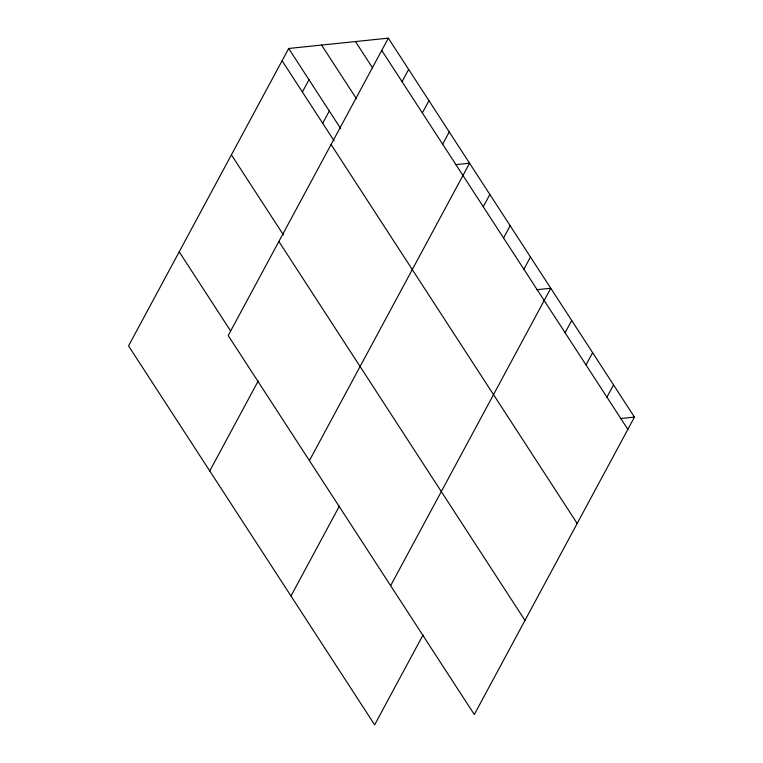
<?xml version="1.0" encoding="UTF-8"?>
<svg xmlns="http://www.w3.org/2000/svg" width="763" height="763" viewBox="0 0 763 763"><rect width="100%" height="100%" fill="white"/><g stroke="black" fill="none" stroke-linecap="round" stroke-linejoin="round"><path stroke-width="1.14" d="M388.348 38.15L228.204 335.567L474.309 714.521L634.454 417.103L388.348 38.15L288.691 48.479L128.546 345.897L374.652 724.85L423.064 634.93M302.386 91.999L308.996 79.743M322.692 123.263L329.301 111.007M402.053 81.679L408.653 69.414M209.758 470.952L258.18 381.033M422.349 112.943L428.959 100.678M442.654 144.207L449.264 131.942M309.416 460.623L469.56 163.206L455.473 164.665M483.265 206.725L489.865 194.47M290.98 596.008L339.392 506.088M503.57 237.989L510.17 225.734M523.876 269.253L530.476 256.997M390.637 585.679L550.781 288.261L536.685 289.721M565.097 332.735L571.697 320.47M586.013 364.943L592.613 352.678M606.938 397.151L613.538 384.895M620.357 418.563L634.454 417.103M381.748 50.415L627.854 429.359M355.463 41.555L372.592 67.936M321.576 45.065L356.474 98.799M288.691 48.479L340.718 128.594M282.091 60.735L334.118 140.85M331.075 144.512L577.181 523.466M231.418 154.841L283.445 234.956M278.876 241.47L524.982 620.424M179.21 251.8L230.607 330.932"/></g></svg>
